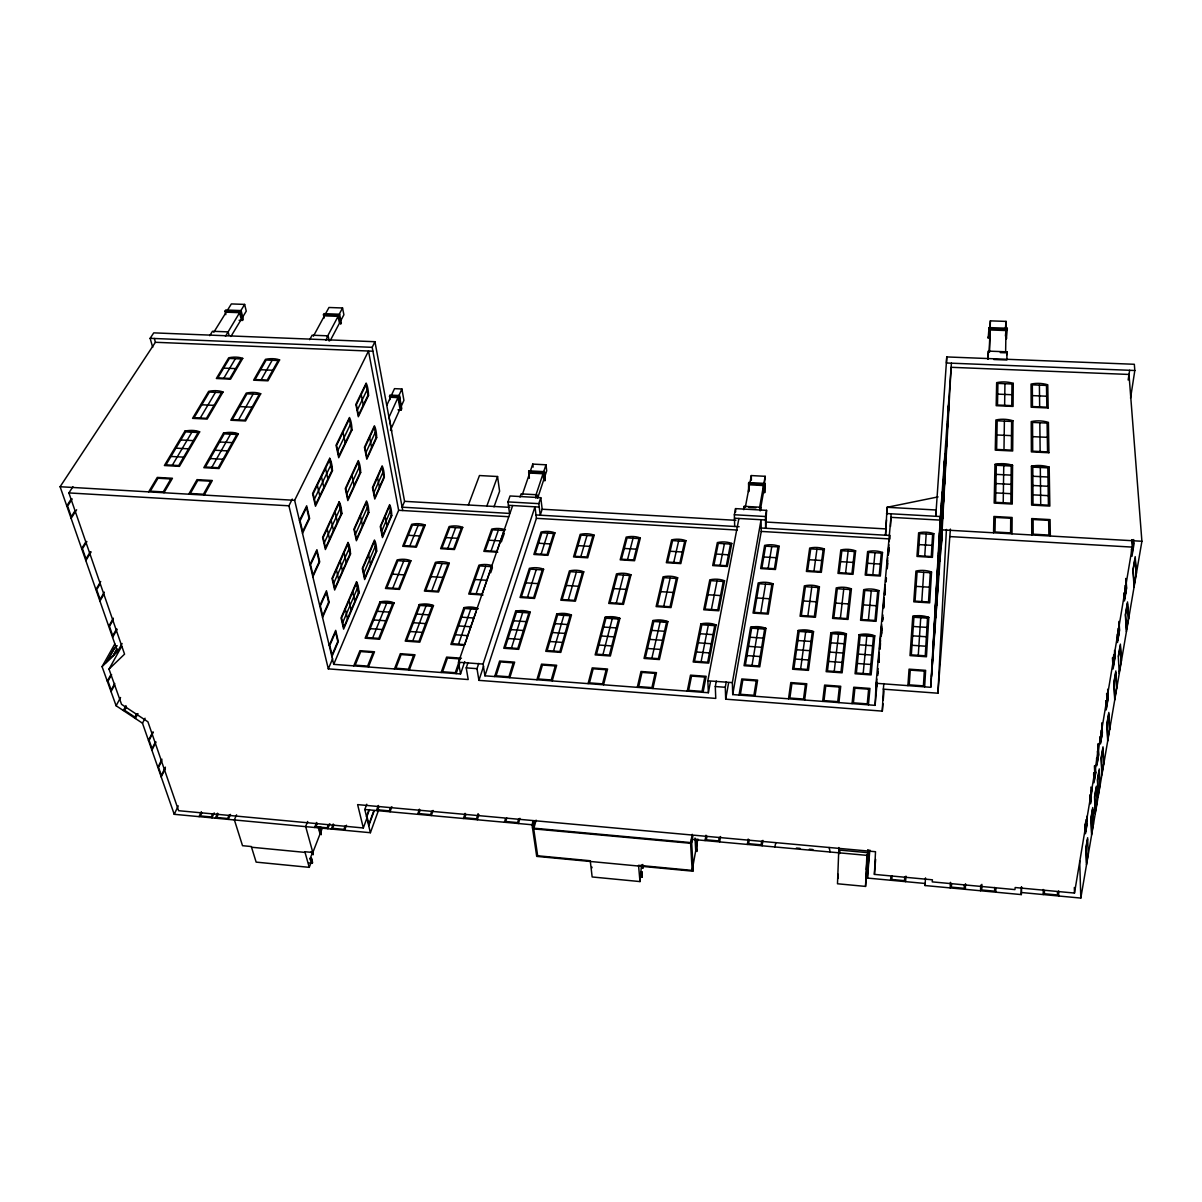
<?xml version="1.0" encoding="UTF-8"?>
<svg xmlns="http://www.w3.org/2000/svg" width="1202" height="1202" viewBox="0 0 1202 1202"><rect width="100%" height="100%" fill="white"/><g stroke="black" fill="none" stroke-linecap="round" stroke-linejoin="round"><path stroke-width="1.5" d="M925.51 877.896L925.044 885.543L1021.309 894.588L1021.324 887.106M1021.309 894.588L1021.595 886.911M1011.994 533.838L1012.129 517.476L993.889 516.469L993.558 532.787M1012.58 465.294L1012.249 504.059L994.174 503.082L994.971 464.423L1012.58 465.294A21.065 12.516 4.1 0 0 994.971 464.423M1003.219 502.721L1003.76 465.655M1003.986 449.773L1004.391 421.121M1004.632 405.329L1004.932 383.708M989.096 352.111L990.132 329.964L1005.954 330.535L1005.623 352.802L1000.274 352.607M1005.969 329.213L1006.074 321.4L990.373 320.859L989.531 335.944M1006.405 337.582L1006.39 338.904L1007.291 328.236L989.036 327.59L988.179 338.228L988.209 336.906M987.698 358.947L988.39 351.119L1006.976 351.825L1006.87 360.014L993.784 359.503M1007.291 328.236L1007.276 329.558L988.991 328.897L989.036 327.59M994.7 887.422L994.64 891.178L981.733 889.961L981.869 884.356M995.797 892.184L995.857 888.458M980.547 890.757L980.682 885.168M889.315 539.548L889.24 541.561M989.547 352.186L990.132 329.964M990.373 320.859L990.163 328.642L993.678 328.777M838.034 878.512L838.14 874.275M988.164 359.278L988.39 351.119M964.335 884.582L964.214 888.323L951.383 887.121L951.533 883.395M965.341 889.33L965.522 883.755M950.196 887.902L950.406 882.343M885.769 581.377L885.904 577.681L885.573 581.287M838.861 847.53L837.493 883.771L865.545 886.415L866.882 855.358M866.747 868.806L865.545 886.415M867.634 853.57L867.438 857.867L868.009 849.814M925.044 885.543L925.209 883.485L867.453 878.076L868.445 855.508L691.481 839.327L693.299 871.225L536.708 856.395L532.05 824.767L533.027 821.161M732.724 694.576L761.242 531.434L761.076 519.73L732.364 682.616L732.724 694.576L875.101 705.349L876.078 683.292L890.937 517.341L940.159 520.105L951.428 363.184M876.619 686.988L876.874 682.045M877.851 673.496L878.076 668.537M878.827 662.227L879.263 652.461L878.407 661.986M880.104 643.04L879.879 647.938L880.54 640.486M938.071 496.892L887.091 507.289L885.513 535.206L886.505 519.91M881.306 634.28L881.682 626.167M886.76 514.501L887.091 507.289L936.133 509.994L935.757 516.289L946.77 356.934L1134.327 364.281L1134.823 370.501L1130.541 398.208M881.637 627.775L881.336 634.356L881.667 628.466M882.629 619.856L882.899 614.943M887.211 563.107L887.001 568.08L887.662 560.658M888.068 555.339L888.218 552.124M888.894 547.586L888.744 550.786L888.909 548.533M890.517 526.401L891.118 513.795M1131.728 539.698L1132.254 547.105L1074.483 893.056L1015.194 887.527L1014.924 889.6L932.241 881.877L932.406 879.804L874.41 874.395L875.507 851.707L357.625 804.619L363.32 827.968L178.617 810.704L147.921 721.816L121.537 704.327L109.006 669.123L121.657 646.391M726.263 681.804L725.287 687.289L725.692 699.173L882.298 711.118L883.38 688.866M883.831 683.562L883.365 689.167L937.921 693.208L950.391 529.09M937.921 693.208L946.425 529.436M941.602 539.863L941.196 547.135L942.368 529.872M941.797 536.227L951.128 367.301L1128.994 374.453L1141.9 541.261L1080.808 898.074L1021.58 892.53M931.505 676.441L932.452 659.868M935.802 601.886L933.203 646.33L936.058 604.741M938.356 556.511L936.238 592.451L937.109 580.551M940.52 518.212L938.807 547L942.293 493.466M932.376 664.466L933.924 639.9M934.059 634.431L937.29 581.047M937.079 580.686L940.159 531.585M933.849 644.257L934.795 627.729L933.894 639.975M935.156 619.481L937.74 575.037L937.44 578.958M938.161 565.826L940.28 529.887L939.964 533.823M940.7 520.601L942.413 491.813L942.098 495.78M935.802 617.858L936.734 601.331M940.039 543.665L937.455 588.169L938.882 566.097M942.533 498.71L940.43 534.725L941.346 522.119M944.652 460.847L942.939 489.71L943.84 477.209M936.704 605.207L937.635 588.695L936.719 601.436M938.356 575.593L940.535 536.513L940.219 540.645M941.316 522.299L943.029 491.663L942.714 495.81M943.81 477.434L945.133 453.89L944.817 458.052M939.934 561.364L940.85 544.897M944.126 487.396L941.557 531.9L943.014 509.257M946.56 442.967L944.471 478.967L945.433 465.67M948.618 405.585L946.921 434.478L947.867 421.316M940.896 548.022L941.812 531.6L940.835 545.077M942.503 518.663L944.652 479.914L944.231 485.458M945.403 465.925L947.086 435.59L946.74 440.022M947.837 421.602L949.129 398.313L948.799 402.745M876.078 683.292L930.709 687.304L940.159 520.105M946.77 356.934L946.425 362.989L1134.823 370.501M924.638 686.868L925.63 670.34L909.058 669.153L907.901 685.636M928.815 617.422L926.442 656.758L910.004 655.601L912.769 616.356L928.815 617.422A19.217 12.756 4 0 0 912.769 616.356M904.745 876.949L904.505 880.66L891.824 879.473L892.094 875.777M905.602 881.652L905.947 876.123M918.268 655.33L920.732 617.708M921.784 601.541L923.692 572.317M924.744 556.15L926.186 533.988M940.129 523.351L940.61 516.439M941.542 503.803L942.037 496.772M944.246 466.316L944.742 459.089M939.408 541.952L939.814 535.912M948.198 411.385L948.724 403.842M942.128 504.194L942.563 497.974M935.426 607.01L935.847 600.955M946.124 448.797L946.575 442.291M939.618 549.149L940.069 542.808M943.675 493.256L944.141 486.63M938.386 555.685L937.981 561.65L938.732 551.478M890.607 880.24L890.877 876.574M939.543 534.184L940.264 524.207M940.159 523.186L941.692 504.389M943.66 476.969L944.426 466.421M944.261 466.091L945.027 455.573M947.627 421.827L949.024 400.026M940.219 527.362L941.091 515.312M942.158 503.999L942.924 493.391M946.154 448.541L946.966 437.363M937.184 575.983L937.906 565.947M938.612 556.241L939.348 545.993M941.361 518.347L942.128 507.71M945.388 462.71L946.199 451.501M937.68 572.678L938.552 560.538M934.916 616.16L937.74 575.037M939.138 558.164L940.535 536.513M943.209 502.105L944.652 479.914M934.39 625.521L935.126 615.409M935.847 605.628L936.598 595.306M938.627 567.449L939.393 556.721M942.699 511.301L943.525 499.972M932.436 659.913L933.323 647.923M930.709 687.304L942.233 529.857L1141.9 541.261M940.685 515.448L940.986 511.586M938.537 553.641L938.837 549.795M935.997 598.912L936.283 595.095M874.41 874.395L875.627 859.43M867.453 878.076L869.827 850.039M882.298 711.118L882.929 703.696M883.245 700L884.026 690.744M867.934 850.099L866.281 869.331L867.829 869.482L869.422 850.806M875.747 691.871L876.889 679.025M879.548 648.9L881.697 624.694M883.2 608.452L884.131 597.529M884.447 593.923L885.303 584.743M887.226 563.242L887.692 557.668M888.008 554.047L888.879 544.807M878.617 662.122L879.323 654.219M881.036 634.941L881.532 629.427M883.455 607.806L884.116 600.459M884.597 595.02L885.243 587.793M888.158 555.129L888.804 547.812M875.101 705.349L877.099 682.916M877.776 675.434L878.106 671.693M878.932 662.347L879.248 657.509M880.089 649.26L880.495 643.491M881.261 636.174L881.592 632.432M882.599 621.209L882.929 617.467M883.755 608.122L884.056 603.464M884.912 595.035L885.333 589.025M886.084 581.948L886.415 578.207M887.241 568.862L887.752 563.257M888.443 554.558L888.909 550.155M868.43 704.853L869.963 688.43L853.751 687.228L852.068 703.606M874.771 635.813L871.119 674.923L855.058 673.751L859.069 634.731L874.771 635.813A18.796 12.711 2.6 0 0 859.069 634.731M1005.383 328.687L1006.074 321.4M1005.428 336.019L1005.954 330.535M1006.675 354.966L1006.976 351.825M863.171 673.496L866.822 636.083M868.4 620.007L871.255 590.903M872.832 574.796L874.996 552.725M839.597 853.585L839.958 850.13L867.889 852.684M838.921 702.614L840.724 686.267L824.617 685.08L822.664 701.382M846.433 633.875L842.121 672.819L826.15 671.663L830.837 632.808L846.433 633.875A18.691 12.666 1.8 0 0 830.837 632.808M834.233 671.392L838.53 634.145M840.393 618.128L843.744 589.145M845.592 573.114L848.131 551.117M804.649 700.015L806.782 683.758L790.796 682.571L788.512 698.798M813.544 631.621L808.465 670.37L792.599 669.229L798.053 630.554L813.544 631.621A18.586 12.606 0.8 0 0 798.053 630.554M800.637 668.958L805.686 631.891M807.849 615.95L811.786 587.102M813.964 571.145L816.939 549.254M761.632 841.19L761.106 844.811L748.651 843.669L749.192 840.063M762.113 845.787L762.894 840.378M747.389 844.435L748.2 839.041M1128.152 380.012L1129.625 370.291M755.006 696.258L757.606 680.107L741.784 678.95L739.035 695.041M765.959 628.361L759.754 666.84L744.053 665.698L750.604 627.309L765.959 628.361A18.436 12.516 -0.7 0 0 750.604 627.309M752.031 665.442L758.146 628.631M760.776 612.81L765.539 584.157M768.168 568.306L771.774 546.549M719.652 841.911L720.554 836.532M1086.984 823.61L1085.556 832.084L1085.256 823.13M1095.338 765.494L1095.773 772.15L1094.105 781.075L1093.775 772.811M1117.605 640.726L1119.362 630.284L1118.837 621.419M1095.773 772.15L1094 782.757L1093.64 773.517M1134.207 542.883L1131.953 556.331L1131.443 549.104M719.277 837.343L718.676 840.934L706.325 839.807L706.956 836.216M1087.525 839.417L1086.097 847.891L1086.608 863.111L1088.05 854.652M1096.254 787.896L1094.722 796.881L1095.338 812.116L1096.87 803.131M1118.506 656.412L1120.279 645.955L1121.181 661.085L1119.378 671.557M766.56 510.354L765.644 528.264L765.494 516.514L766.56 510.354L735.549 508.611L734.362 514.741L734.692 526.461M705.048 840.574L705.995 835.21M759.995 510.534L760.581 507.244L744.203 506.327L743.587 509.618M764.818 483.414L764.682 492.61L764.818 483.414L748.711 482.543L748.621 491.738L748.711 482.543M760.205 510.76L763.586 491.693L763.51 485.548L749.552 484.797L745.33 507.244M763.826 490.371L765.163 476.308L751.295 475.571L749.808 483.459L756.779 483.835M759.484 508.04L763.51 485.548M763.751 484.211L765.163 476.308M725.692 699.173L728.637 682.676M696.995 839.822L695.838 850.009L697.821 839.026M536.107 820.14L533.718 828.899L537.67 855.779L590.257 860.752L592.15 876.964L639.99 881.577L638.532 865.32L692.157 870.398L695.718 850.685L695.011 838.034M692.908 835.856L691.661 842.662L532.531 828.058L534.514 820.831M692.157 870.398L690.594 843.293L692.232 834.323M478.772 663.369L476.999 668.673L478.922 680.362L715.761 698.407L715.295 686.537L716.302 681.053M484.932 675.809L536.408 518.332L534.995 506.823L483.054 664.06L484.932 675.809L708.369 692.728L710.442 681.774M708.369 692.728L707.843 680.798L738.899 518.468M703.065 692.322L706.16 676.305L690.504 675.148L687.259 691.135M716.061 624.935L708.699 663.128L693.163 662.001L700.871 623.898A18.3 12.411 -2.3 0 1 716.061 624.935L700.871 623.898M701.082 661.746L708.309 625.22M711.404 609.504L717.023 581.062M720.148 565.316L724.415 543.71M639.99 881.577L641.522 864.974M641.943 871.886L642.168 877.28L641.943 871.886L640.876 871.781M652.926 688.536L656.472 672.639L640.982 671.482L637.285 687.349M667.876 621.644L659.402 659.552L644.032 658.441L652.836 620.608L667.876 621.644A18.18 12.305 -3.8 0 0 652.836 620.608M651.89 658.17L660.168 621.915M663.729 606.319L670.175 578.072M673.736 562.431L678.634 540.975M591.82 867.964L592.015 867.123M619.916 618.354L610.361 655.991L595.14 654.895L605.042 617.332A18.075 12.185 -5.3 0 1 619.916 618.354L605.042 617.332M603.554 684.794L607.566 669.018L592.225 667.876L588.094 683.622M602.953 654.624L612.269 618.624M616.28 603.149L623.538 575.082M627.549 559.561L633.063 538.241M774.764 846.944L775.906 842.647M518.453 823.52L519.91 818.322M518.588 819.103L517.611 822.589L505.772 821.507L506.778 818.021M552.214 680.903L556.676 665.247L541.516 664.135L536.903 679.746M571.446 615.033L560.793 652.401L545.753 651.304L556.721 614.027L571.446 615.033A17.985 12.05 -6.8 0 0 556.721 614.027M553.506 651.048L563.858 615.304M568.306 599.933L576.374 572.077M580.836 556.661L586.982 535.491M504.464 822.243L505.456 818.787M477.329 819.764L478.907 814.595M478.111 813.634L476.518 818.832L464.798 817.766L465.865 814.31M509.813 677.703L514.666 662.137L499.626 661.025L494.653 676.546M530.232 612.224L518.678 649.35L503.758 648.269L515.643 611.217A17.925 11.93 -8 0 1 530.232 612.224L515.643 611.217M463.461 818.502L465.084 813.333M511.466 647.998L522.69 612.479M527.513 597.199L536.272 569.523M541.125 554.182L547.766 533.147M540.78 497.688L542.177 509.227L540.224 515.192L538.827 503.653L540.78 497.688L510.039 495.975L507.965 501.895L509.543 513.419L402.129 507.184L404.578 501.339L374.949 341.714L153.751 332.864L150.13 338.318L152.699 347.318M537.625 498.259L543.725 479.793L543.019 473.753L529.706 473.032L522.269 494.788M478.922 680.362L483.58 666.208M535.776 495.54L543.019 473.753M543.439 472.461L545.993 464.798L532.756 464.092L530.142 471.755M431.713 811.2L430.571 814.64L418.972 813.589L420.129 810.148M535.656 497.944L536.723 494.743L521.112 493.887L520.015 497.072M544.386 471.665L544.852 480.695L544.386 471.665L529 470.853L529.331 478.321M431.353 815.557L433.066 810.433M292.251 499.085L288.916 505.802L328.311 668.868L468.194 679.536L466.226 667.861L468.014 662.572M417.635 814.31L419.363 809.186M333.72 664.36L398.643 510.294L368.503 351.029L294.64 500.317L333.72 664.36L460.531 673.961L464.753 661.626M460.531 673.961L458.488 662.227L512.668 505.546M476.338 611.082L464.753 644.618L452.283 643.701L464.723 608.512L476.939 609.354M490.671 572.828L492.429 567.72M501.339 541.922L504.299 533.342M456.144 673.631L459.69 663.354M458.518 644.167L470.823 608.933M476.127 593.773L485.728 566.292M491.047 551.072L498.349 530.187M390.049 811.786L391.867 806.692M477.284 608.257A17.85 11.78 -9.4 0 0 463.882 607.671L450.87 644.422L463.762 645.354M441.149 672.504L446.603 657.103L461.463 658.2M390.515 807.459L389.298 810.869L377.789 809.817L379.021 806.407M493.992 506.898L499.596 491.227L497.553 476.518L479.463 475.541L468.404 504.975M114.821 643.941L102.065 666.629L116.113 705.754L142.482 723.198L174.23 814.31L370.396 832.716L378.66 809.908M373.837 810.689L368.864 824.302L366.971 816.398L369.465 809.592M368.744 825.834L374.288 810.599M486.84 506.042L497.553 476.518M376.451 810.539L378.299 805.46M366.505 816.489L368.984 809.727M363.32 827.968L367.166 817.45M370.396 832.716L364.807 809.487L366.76 804.228M409.281 670.085L415.021 654.774L400.311 653.678L394.451 668.958M433.486 605.598L419.798 642.168L405.209 641.117L419.182 604.606A17.805 11.644 -10.6 0 1 433.486 605.598L419.182 604.606M345.139 825.999L343.862 829.38L332.623 828.328L333.916 824.948M344.583 830.297L346.476 825.233M412.797 640.846L426.049 605.853M431.743 590.798L442.081 563.498M447.805 548.382L455.663 527.633M331.286 829.049L333.224 824.001M308.629 862.931L312.295 863.291L312.61 862.495L311.393 858.108L310.401 858.003M328.462 824.437L327.154 827.817L315.961 826.766L317.283 823.4M327.861 828.734L329.814 823.686M236.569 814.821L234.36 819.824L242.519 845.697L251.308 846.539L256.146 862.119L309.245 867.348L304.857 851.722L312.836 852.488L320.048 833.948L318.184 827.021M322.316 828.133L320.303 833.302L319.567 830.552L320.904 827.111M312.295 863.291L311.393 858.108M309.245 867.348L311.123 862.525L310.086 858.814L311.964 854.006L311.273 851.527M314.623 827.487L316.607 822.453M307.682 821.462L305.654 826.51L312.836 852.488M368.428 666.99L374.513 651.769L359.924 650.688L353.719 665.878M394.106 602.893L379.592 639.254L365.107 638.202L379.937 601.932A17.775 11.509 -11.6 0 1 394.106 602.893L379.937 601.932M372.665 637.931L386.713 603.164M392.769 588.199L403.737 561.049M409.807 546.024L418.146 525.379M328.311 668.868L332.669 658.606M331.902 656.683L338.318 641.567L335.704 630.344L329.213 645.459M358.947 592.977L343.607 629.112L341.037 617.903L356.513 581.828L358.947 592.977A17.714 5.664 -86 0 0 356.513 581.828M342.66 622.741L357.415 588.169M363.77 573.279L375.279 546.309M381.65 531.374L390.41 510.85M322.557 617.467L329.198 602.412L326.463 590.738L319.762 605.778M350.488 554.077L334.652 590.017L331.992 578.357L347.979 542.493A18.06 5.89 -86.4 0 1 350.488 554.077L347.979 542.493M228.26 819.373L230.468 814.415M333.675 583.421L348.911 549.044M355.461 534.244L367.346 507.454M373.927 492.625L382.942 472.266M229.101 815.166L227.629 818.487L216.676 817.465L218.163 814.145M398.042 409.777L401.198 409.927L401.768 408.68L399.41 395.533L389.884 395.082L389.914 399.62M215.323 818.156L217.547 813.213M390.5 430.091L400.011 409.011L397.967 397.622L390.515 397.276L386.774 405.344M400.582 407.748L403.917 400.341L401.904 388.982L394.496 388.652L391.086 396.029M212.829 813.649L211.327 816.954L200.418 815.933L201.936 812.627M211.958 817.841L214.211 812.898M401.198 409.927L399.41 395.533M389.102 417.019L397.967 397.622M401.904 388.982L398.538 396.375L399.996 404.503M312.866 576.825L319.732 561.845L316.907 549.69L309.966 564.639M341.759 513.825L325.381 549.539L322.602 537.399L339.144 501.775L341.759 513.825A18.421 6.13 -86.9 0 0 339.144 501.775M324.36 542.718L340.106 508.566M346.882 493.872L359.143 467.293M365.934 452.583L375.249 432.404M199.066 816.639L201.335 811.696M174.23 814.31L178.227 805.881M302.513 533.357L309.62 518.483L306.675 505.802L299.478 520.631M332.428 470.853L315.48 506.252L312.58 493.601L329.709 458.293L332.428 470.853A18.826 6.371 -87.4 0 0 329.709 458.293M314.398 499.176L330.715 465.324M337.717 450.78L350.398 424.441M357.415 409.897L367.031 389.929M161.218 776.943L165.245 768.754M402.76 510.534L372.184 347.333L374.949 341.714M165.41 767.177L161.353 775.425L158.529 767.342L161.804 760.746M157.883 767.387L161.954 759.198M155.374 742.085L152.038 748.666L149.138 740.342L153.345 732.108M151.903 750.213L156.035 742.025M148.477 740.372L152.654 732.183M142.482 723.198L145.066 718.24M136.592 713.823L134.864 717.098L124.677 710.352L126.435 707.077M135.375 718.495L137.96 713.597M330.325 340.466L339.46 323.173L338.093 316.351L324.435 315.841L313.391 336.199M340.857 320.528L343.892 314.774L342.54 307.982L328.972 307.487L325.081 314.639M327.245 336.755L338.093 316.351M339.505 313.707L342.54 307.982M325.742 340.331L328.131 335.839L312.114 335.208L309.68 339.685M339.61 314.233L341.338 322.947L340.707 324.164L338.964 315.435L339.61 314.233L323.834 313.647L323.894 318.335M123.34 710.532L125.955 705.634M116.113 705.754L120.561 697.521M111.035 691.601L114.596 685.095M114.761 683.472L111.17 690.023L108 681.188L111.621 674.653M107.279 681.158L110.884 674.653M116.849 648.945L113.198 655.481L107.218 661.28L114.536 648.224L116.925 645.895M113.304 655.736L116.94 649.23M204.19 495.089L212.318 480.5L197.008 479.643L188.744 494.187M238.372 433.817L219.004 468.525L203.814 467.683L223.512 433.066A19.157 10.698 -12.8 0 1 238.372 433.817L223.512 433.066M102.065 666.629L117.541 651.619L122.078 643.506M106.242 662.587L114.43 647.968L116.789 645.684M112.597 637.391L117.18 629.277M211.837 467.353L230.529 434.162M238.567 419.904L253.111 394.106M261.15 379.832L272.163 360.269M116.429 629.232L112.733 635.768L109.472 626.377L113.198 619.856M108.721 626.302L113.364 618.204M104.319 592.165L100.082 599.392L96.686 589.656L100.112 583.887M99.931 601.06L103.718 594.584M163.968 492.76L172.457 478.261L157.282 477.419L148.657 491.873M199.667 431.849L179.444 466.361L164.374 465.535L184.928 431.097L199.667 431.849A19.157 10.563 -13.4 0 0 184.928 431.097M172.352 465.189L191.869 432.194M200.268 418.011L215.443 392.348M223.842 378.164L235.352 358.707M95.92 589.551L100.713 581.483M230.919 336.485L241.241 319.431L239.604 312.67L226.231 312.174L213.791 332.248M241.963 318.23L246.26 311.153L244.637 304.406L231.355 303.926L226.983 310.987M239.093 320.273L242.504 320.408L243.24 319.206L241.136 310.582L225.706 309.996L224.969 311.198L225.826 314.639M225.465 336.305L239.604 312.67M242.504 320.408L240.415 311.769L241.136 310.582M241.196 310.071L244.637 304.406M90.375 551.718L85.988 558.9L82.457 548.758L86.89 541.591M85.838 560.598L91.142 551.913M81.661 548.608L86.123 541.396M209.749 335.689L212.484 331.271L228.155 331.887L229.026 335.358M74.93 510.955L71.279 516.665L67.612 506.087L72.195 498.98M71.128 518.378L76.627 509.768M66.771 505.892L71.399 498.74M109.006 669.123L124.557 654.143L68.89 492.925L72.946 486.69M117.541 651.619L60.1 486.735L155.404 342.285L154.337 338.483M224.969 311.198L240.415 311.769M323.173 314.849L338.964 315.435M150.13 338.318L372.184 347.333M155.404 342.285L372.905 351.209M997.705 394.121L1011.874 394.737M1032.398 395.608L1046.672 396.224M223.662 368.097L235.622 368.623M260.669 369.72L272.734 370.246M389.313 396.329L398.839 396.765M996.909 434.959L1011.498 435.65M1032.638 436.642L1047.333 437.333M201.801 404.773L214.061 405.359M239.724 406.577L252.089 407.178M1031.436 466.241L1049.181 467.127L1049.842 506.087L1031.632 505.11L1031.436 466.241A21.245 12.561 4.8 0 1 1049.181 467.127M996.127 474.369L1011.122 475.136M1032.864 476.247L1047.964 477.014M180.811 439.977L193.357 440.623M219.62 441.99L232.271 442.637M995.947 483.565L1011.032 484.346M1032.909 485.488L1048.114 486.284M175.928 448.166L188.534 448.827M214.933 450.224L227.659 450.9M995.767 492.88L1010.957 493.691M1032.969 494.848L1048.264 495.66M528.564 472.146L543.95 472.957M748.455 483.88L764.577 484.737M170.984 456.459L183.651 457.136M210.2 458.563L222.986 459.254M886.505 513.539L940.415 516.544M748.861 507.439L755.953 507.845M507.965 501.895L538.827 503.653M734.362 514.741L765.494 516.514M508.431 505.306L539.247 507.064M734.452 518.212L765.539 519.985M404.578 501.339L509.753 507.364M542.177 509.227L735.864 520.316M766.696 522.089L886.084 528.925M950.016 536.588L1132.254 547.105M60.1 486.735L294.64 500.317M536.002 514.952L739.11 526.716M761.197 528.009L890.081 535.476L889.916 538.947L761.242 531.434M398.643 510.294L508.626 516.71M536.408 518.332L737.337 530.052M68.89 492.925L288.916 505.802M918.989 544.611L931.956 545.362M408.259 535.281L419.768 535.987M445.957 537.579L457.571 538.286M488.868 540.194L500.588 540.915M538.556 543.229L550.396 543.95M577.967 545.633L589.912 546.369M624.304 548.458L636.369 549.194M670.115 551.252L682.3 552.003M716.137 554.062L728.442 554.813M763.781 556.962L776.207 557.728M809.186 559.741L821.732 560.508M840.559 561.65L853.195 562.416M867.574 563.302L880.27 564.069M497.778 552.214L483.835 551.357L491.723 529.09A16.933 10.653 -8.1 0 1 505.471 529.902M916.089 586.366L929.416 587.207M392.408 574.12L404.203 574.887M431.007 576.644L442.907 577.426M474.97 579.514L486.975 580.296M525.875 582.835L538.015 583.631M566.262 585.479L578.508 586.275M613.756 588.589L626.137 589.401M660.739 591.654L673.225 592.466M707.933 594.735L720.554 595.561M756.809 597.935L769.55 598.761M803.402 600.97L816.278 601.826M835.6 603.088L848.567 603.93M863.321 604.891L876.363 605.748M483.024 594.99L468.72 594.043L478.952 565.12A17.354 11.164 -8.6 0 1 492.009 565.631M913.295 626.482L926.967 627.399M912.649 635.828L926.396 636.76M463.882 607.671L478.321 608.663M911.987 645.279L925.81 646.225M377.233 611.292L389.298 612.134M416.703 614.042L428.874 614.883M461.658 617.167L473.949 618.023M513.72 620.788L526.145 621.644M555.054 623.658L567.584 624.529M603.659 627.038L616.325 627.925M651.739 630.389L664.541 631.275M700.075 633.739L712.996 634.641M750.108 637.225L763.18 638.127M797.858 640.546L811.049 641.462M830.837 642.83L844.12 643.761M859.25 644.813L872.622 645.744M373.717 619.932L385.827 620.788M413.383 622.726L425.613 623.598M458.563 625.911L470.914 626.783M510.895 629.608L523.381 630.479M552.439 632.537L565.03 633.424M601.3 635.978L614.042 636.88M649.651 639.389L662.512 640.29M698.242 642.815L711.238 643.731M748.561 646.36L761.692 647.292M796.565 649.741L809.832 650.688M829.726 652.085L843.098 653.032M858.303 654.098L871.735 655.045M370.141 628.661L382.326 629.532M410.017 631.516L422.308 632.387M455.438 634.761L467.848 635.648M508.04 638.517L520.601 639.419M549.81 641.507L562.476 642.409M598.927 645.023L611.728 645.94M647.532 648.494L660.469 649.426M696.394 651.995L709.45 652.926M746.983 655.601L760.19 656.547M795.258 659.057L808.6 660.003M828.614 661.446L842.046 662.407M857.342 663.489L870.864 664.466M458.488 662.227L483.054 664.06M707.843 680.798L732.364 682.616M466.226 667.861L476.999 668.673M715.295 686.537L725.287 687.289M796.4 848.041L799.991 848.357M809.352 849.213L812.958 849.544M364.807 809.487L532.05 824.767M533.718 828.899L690.594 843.293M320.048 833.948L321.039 834.038M640.696 872.622L641.778 872.727M251.518 847.23L305.053 852.398M310.086 858.814L311.078 858.904M312.625 851.046L313.136 854.787L312.325 851.842M319.642 827.246L321.235 834.729L319.176 827.111M829.095 847.485L830.206 852.008M317.343 485.217L319.762 495.9M327.199 528.895L329.513 539.142M336.425 569.748L338.648 579.604M345.335 609.219L347.468 618.684M321.46 476.713L323.834 487.381M331.181 520.316L333.465 530.548M340.271 561.109L342.465 570.95M349.061 600.534L351.164 609.985M325.532 468.299L327.876 478.952M335.118 511.827L337.356 522.044M344.088 552.574L346.236 562.401M352.742 591.94L354.815 601.376M343.021 432.194L345.214 442.757M352.021 475.376L354.124 485.518M360.435 515.838L362.478 525.605M368.593 554.963L370.547 564.369M328.131 335.839L329.213 341.098M339.084 316.847L339.76 320.258M361.231 394.602L363.289 405.059M369.63 437.393L371.613 447.445M377.518 477.525L379.411 487.201M385.136 516.364L386.969 525.695M389.253 417.785L391.717 431.022M529 470.853L529.391 473.934M532.756 464.092L533.117 467.112M536.723 494.743L537.099 497.853M543.62 473.964L544.145 478.501L546.685 470.823L545.993 464.798M642.8 864.463L642.89 868.355L642.619 865.305M1136.401 573.369L1135.199 556.616L1132.915 570.109L1134.087 586.876M1133.711 539.563L1132.059 554.438L1131.683 549.179M1132.389 540.014L1133.005 548.758M1126.034 579.003L1126.62 588.094L1124.471 600.955L1124.005 593.668M1128.633 618.775L1127.521 601.917L1125.342 614.808L1126.409 631.681M1125.763 578.462L1126.394 588.214L1124.576 599.092L1124.17 592.586M1124.967 585.539L1125.493 593.668M1119.137 622.891L1119.573 630.209L1117.499 642.544L1117.229 634.175M1121.391 661.04L1120.384 644.107L1118.296 656.457L1119.272 673.405M1118.07 628.421L1118.476 635.512M1114.78 651.484L1115.08 656.983L1113.067 668.988L1112.481 657.96M1116.793 687.89L1115.847 670.926L1113.818 682.931L1114.735 699.925M1114.509 650.477L1114.87 657.028L1113.172 667.185L1112.646 657.344M1113.638 655.015L1114.029 662.122M696.379 840.108L696.844 851.512L696.153 839.011M1107.673 689.242L1108.124 698.452L1106.201 709.931L1105.765 700.721M1109.671 729.449L1108.83 712.44L1106.877 723.935L1107.703 740.958M1107.613 691.871L1107.943 698.452L1106.306 708.173L1105.96 701.036M1106.636 693.464L1107.117 703.335M1101.949 723.604L1102.369 732.829L1100.506 743.903L1100.191 736.51M1103.782 763.871L1103 746.833L1101.137 757.921L1101.888 774.959M1101.738 722.913L1102.189 732.799L1100.611 742.175L1100.386 736.811M1101.077 730.35L1101.393 737.502M1098.192 743.813L1098.673 754.901L1096.855 765.719L1096.555 758.327M1099.995 785.973L1099.274 768.919L1097.441 779.737L1098.147 796.791M1098.027 744.113L1098.493 754.856L1096.96 764.006L1096.735 758.627M1097.381 751.19L1097.726 759.439M1097.05 803.236L1096.344 786.183L1094.556 796.791L1095.232 813.844M1094.421 765.854L1094.857 776.582M1091.987 787.956L1090.469 803.868L1090.124 794.612M1093.384 824.587L1092.738 807.534L1090.98 817.901L1091.611 834.954M1091.822 788.046L1090.56 802.2L1090.304 795.033M1090.89 787.07L1091.296 797.812M1086.878 816.308L1087.134 823.716L1085.466 833.737L1085.151 824.482M1088.216 854.787L1087.63 837.734L1085.932 847.756L1086.503 864.794M1085.977 819.599L1086.262 827.847M1079.681 860.782L1080.808 898.074M735.549 508.611L735.639 511.962M1074.333 887.482L1074.483 893.056M744.203 506.327L744.278 509.483M751.295 475.571L751.385 480.169M1058.631 890.922L1058.737 896.001M1057.459 891.614L1057.52 894.979L1044.448 893.762L1044.403 890.397M1050.338 536.032L1050.067 519.595L1031.692 518.573L1031.767 534.98M760.581 507.244L760.626 510.399M1039.414 385.136L1039.655 406.862M1039.82 422.743L1040.136 451.531M1040.316 467.488L1040.722 504.75M1043.216 889.48L1043.261 894.558M1010.717 518.272L1010.582 532.877L994.986 531.99L995.286 517.416L1010.717 518.272M1011.213 466.03L1010.867 503.142L995.587 502.316L996.308 465.279L1011.213 466.03M1011.618 421.451L1011.363 450.134L996.623 449.428L997.179 420.79L1011.618 421.451M1011.964 383.994L1011.768 405.63L997.495 405.014L997.915 383.408L1011.964 383.994M1012.94 420.76L1012.685 450.99L995.271 450.134L995.887 419.979A20.404 11.75 3.6 0 1 1012.94 420.76M1013.256 383.333L1013.061 406.426L996.188 405.69L996.653 382.642A19.848 11.134 3.2 0 1 1013.256 383.333M924.308 671.122L923.406 685.876L909.238 684.84L910.26 670.115L924.308 671.122M927.523 618.159L925.239 655.811L911.326 654.835L913.941 617.257L927.523 618.159M930.288 572.723L928.515 601.977L915.053 601.105L917.096 571.912L930.288 572.723M932.632 534.364L931.28 556.541L918.208 555.76L919.755 533.613L932.632 534.364M931.55 572.017L929.687 602.863L913.775 601.826L915.939 571.07A18.661 12.035 3.5 0 1 931.55 572.017M933.849 533.688L932.421 557.367L916.976 556.436L918.628 532.817A18.195 11.434 3.1 0 1 933.849 533.688M878.962 590.618L876.108 621.314L860.557 620.277L863.697 589.656A18.27 11.99 2.3 0 1 878.962 590.618M882.523 552.439L880.33 576.028L865.2 575.082L867.619 551.553A17.82 11.419 2 0 1 882.523 552.439M868.625 689.197L867.258 703.876L853.42 702.824L854.907 688.19L868.625 689.197M873.478 636.534L869.963 673.976L856.38 673L860.181 635.633L873.478 636.534M877.715 591.309L874.981 620.442L861.834 619.571L864.794 590.482L877.715 591.309M881.306 553.1L879.233 575.202L866.432 574.406L868.685 552.349L881.306 553.1M839.387 687.033L837.764 701.637L824.016 700.601L825.759 686.026L839.387 687.033M845.141 634.596L840.994 671.888L827.472 670.911L831.934 633.694L845.141 634.596M850.16 589.551L846.929 618.564L833.842 617.693L837.313 588.74L850.16 589.551M854.412 551.493L851.948 573.504L839.236 572.723L841.866 550.741L854.412 551.493M851.422 588.86L848.041 619.436L832.565 618.399L836.246 587.898A18.18 11.96 1.5 0 1 851.422 588.86M855.629 550.832L853.029 574.331L837.989 573.384L840.814 549.945A17.73 11.374 1.3 0 1 855.629 550.832M805.445 684.524L803.522 699.053L789.879 698.016L791.908 683.517L805.445 684.524M812.251 632.342L807.353 669.439L793.936 668.477L799.135 631.441L812.251 632.342M818.171 587.508L814.355 616.386L801.358 615.514L805.4 586.696L818.171 587.508M823.175 549.63L820.275 571.536L807.639 570.755L810.719 548.878L823.175 549.63M819.433 586.831L815.437 617.257L800.066 616.235L804.348 585.87A18.075 11.9 0.6 0 1 819.433 586.831M824.407 548.968L821.327 572.347L806.392 571.431L809.682 548.082A17.639 11.329 0.5 0 1 824.407 548.968M756.253 680.873L753.909 695.297L740.402 694.275L742.851 679.881L756.253 680.873M764.637 629.082L758.672 665.923L745.39 664.961L751.656 628.18L764.637 629.082M771.864 584.563L767.207 613.23L754.345 612.374L759.213 583.751L771.864 584.563M777.949 546.91L774.434 568.681L761.918 567.915L765.614 546.174L777.949 546.91M773.126 583.871L768.258 614.102L753.038 613.08L758.192 582.925A17.925 11.825 -0.8 0 1 773.126 583.871M779.197 546.264L775.455 569.493L760.656 568.576L764.622 545.392A17.504 11.254 -0.8 0 1 779.197 546.264M1092.633 809.231L1091.146 818.006L1091.716 833.241L1093.219 824.482L1092.633 809.231M1099.169 770.647L1097.621 779.813L1098.252 795.048L1099.815 785.898L1099.169 770.647M1102.91 748.591L1101.317 757.966L1101.994 773.202L1103.601 763.826L1102.91 748.591M1108.725 714.213L1107.072 723.95L1107.808 739.17L1109.476 729.419L1108.725 714.213M1115.741 672.744L1114.029 682.916L1114.84 698.092L1116.583 687.92L1115.741 672.744M1127.416 603.81L1125.568 614.718L1126.529 629.788L1128.393 618.865L1127.416 603.81M1135.079 558.539L1133.155 569.958L1134.207 584.953L1136.16 573.504L1135.079 558.539M704.778 677.057L702.013 691.375L688.656 690.369L691.526 676.08L704.778 677.057M714.739 625.656L707.662 662.212L694.516 661.265L701.878 624.77L714.739 625.656M723.288 581.452L717.774 609.925L705.048 609.083L710.773 580.656L723.288 581.452M730.531 544.085L726.339 565.706L713.958 564.925L718.3 543.349L730.531 544.085M724.581 580.776L718.781 610.781L703.726 609.775L709.796 579.83A17.805 11.72 -2.2 0 1 724.581 580.776M731.778 543.439L727.33 566.503L712.681 565.586L717.339 542.568A17.369 11.164 -2.1 0 1 731.778 543.439M655.09 673.39L651.92 687.589L638.698 686.582L641.988 672.414L655.09 673.39M666.539 622.351L658.395 658.651L645.399 657.704L653.813 621.479L666.539 622.351M676.365 578.462L670.04 606.74L657.434 605.898L663.985 577.666L676.365 578.462M684.689 541.336L679.881 562.806L667.606 562.055L672.594 540.615L684.689 541.336M677.673 577.786L671.017 607.581L656.112 606.589L663.038 576.855A17.684 11.629 -3.5 0 1 677.673 577.786M685.951 540.69L680.828 563.603L666.329 562.701L671.663 539.833A17.264 11.073 -3.3 0 1 685.951 540.69M618.579 619.06L609.399 655.09L596.523 654.158L605.973 618.204L618.579 619.06M629.668 575.473L622.516 603.554L610.045 602.728L617.407 574.691L629.668 575.473M639.058 538.601L633.634 559.937L621.479 559.185L627.083 537.895L639.058 538.601M606.169 669.754L602.578 683.863L589.491 682.871L593.187 668.793L606.169 669.754M630.975 574.811L623.462 604.396L608.708 603.419L616.491 573.895A17.579 11.524 -4.9 0 1 630.975 574.811M640.335 537.97L634.551 560.733L620.187 559.832L626.182 537.114A17.159 10.968 -4.6 0 1 640.335 537.97M583.766 571.806L575.397 601.18L560.793 600.204L569.417 570.89A17.489 11.404 -6.2 0 1 583.766 571.806M594.194 535.206L587.748 557.818L573.534 556.932L580.175 534.364A17.068 10.863 -5.8 0 1 594.194 535.206M555.279 665.983L551.267 679.971L538.331 678.995L542.433 665.037L555.279 665.983M570.094 615.74L559.877 651.514L547.135 650.582L557.623 614.883L570.094 615.74M582.459 572.468L574.481 600.354L562.13 599.528L570.304 571.686L582.459 572.468M592.917 535.837L586.861 557.037L574.841 556.286L581.047 535.13L592.917 535.837M513.239 662.873L508.912 676.771L496.08 675.809L500.528 661.926L513.239 662.873M528.865 612.915L517.777 648.449L505.156 647.547L516.514 612.058L528.865 612.915M542.297 569.898L533.643 597.619L521.398 596.793L530.262 569.132L542.297 569.898M553.656 533.493L547.09 554.558L535.16 553.822L541.892 532.787L553.656 533.493M543.62 569.237L534.529 598.446L520.045 597.469L529.391 568.336A17.429 11.299 -7.3 0 1 543.62 569.237M554.948 532.862L547.947 555.339L533.853 554.468L541.05 532.035A17.008 10.773 -6.8 0 1 554.948 532.862M491.693 566.668L482.182 594.179L470.072 593.367L479.778 565.917L491.693 566.668M504.179 530.533L496.952 551.448L485.157 550.711L492.535 529.842L504.179 530.533M460.035 658.936L455.273 672.714L442.591 671.753L447.46 658.005L460.035 658.936M449.323 563.227L438.55 592.015L424.381 591.068L435.394 562.341A17.309 11.028 -9.7 0 1 449.323 563.227M462.74 527.347L454.446 549.524L440.623 548.668L449.112 526.536A16.888 10.533 -9.1 0 1 462.74 527.347M413.578 655.496L408.455 669.183L395.909 668.222L401.122 654.564L413.578 655.496M432.089 606.274L418.972 641.297L406.622 640.396L419.994 605.447L432.089 606.274M447.985 563.873L437.738 591.204L425.748 590.392L436.191 563.122L447.985 563.873M461.433 527.978L453.65 548.743L441.96 548.022L449.894 527.287L461.433 527.978M373.071 652.491L367.617 666.088L355.191 665.157L360.72 651.574L373.071 652.491M392.723 603.569L378.78 638.382L366.55 637.496L380.718 602.758L392.723 603.569M409.582 561.424L398.718 588.589L386.819 587.793L397.892 560.688L409.582 561.424M423.87 525.725L415.607 546.384L404.022 545.663L412.436 525.049L423.87 525.725M410.934 560.778L399.5 589.401L385.436 588.469L397.111 559.907A17.264 10.923 -10.7 0 1 410.934 560.778M425.192 525.109L416.388 547.15L402.685 546.294L411.67 524.297A16.843 10.427 -10 0 1 425.192 525.109M337.777 641.492L332.037 655.015L329.769 645.519L335.568 632.012L337.777 641.492M358.436 592.871L343.742 627.474L341.578 617.993L356.393 583.436L358.436 592.871M376.226 550.982L364.762 577.982L362.764 568.561L374.318 541.606L376.226 550.982M391.311 515.508L382.582 536.032L380.718 526.686L389.508 506.192L391.311 515.508M376.707 551.117L364.627 579.574L362.268 568.441L374.453 540.044A17.234 5.364 -86.5 0 1 376.707 551.117M391.762 515.673L382.461 537.579L380.253 526.521L389.628 504.66A16.828 5.108 -86.8 0 1 391.762 515.673M328.627 602.307L322.692 615.77L320.333 605.868L326.328 592.436L328.627 602.307M349.977 553.927L334.787 588.349L332.533 578.478L347.844 544.13L349.977 553.927M368.338 512.307L356.498 539.127L354.425 529.346L366.355 502.571L368.338 512.307M383.874 477.089L374.889 497.463L372.951 487.757L382.011 467.428L383.874 477.089M368.834 512.488L356.378 540.75L353.914 529.18L366.49 500.979A17.564 5.559 -86.9 0 1 368.834 512.488M384.339 477.284L374.754 499.04L372.47 487.561L382.146 465.865A17.159 5.304 -87.3 0 1 384.339 477.284M319.161 561.71L313.016 575.097L310.567 564.79L316.757 551.418L319.161 561.71M341.218 513.645L325.532 547.827L323.188 537.564L339.009 503.443L341.218 513.645M360.179 472.341L347.964 498.95L345.8 488.778L358.121 462.229L360.179 472.341M376.211 437.423L366.941 457.616L364.927 447.535L374.273 427.386L376.211 437.423M360.69 472.551L347.829 500.603L345.274 488.568L358.256 460.606A17.925 5.785 -87.4 0 1 360.69 472.551M376.692 437.663L366.805 459.209L364.431 447.294L374.408 425.808A17.519 5.499 -87.7 0 1 376.692 437.663M309.019 518.302L302.664 531.585L300.094 520.827L306.525 507.56L309.019 518.302M331.872 470.628L315.63 504.524L313.181 493.812L329.558 459.99L331.872 470.628M351.48 429.7L338.844 456.054L336.59 445.461L349.331 419.167L351.48 429.7M368.037 395.142L358.466 415.126L356.363 404.638L366.024 384.7L368.037 395.142M352.006 429.955L338.709 457.737L336.034 445.206L349.466 417.515A18.33 6.01 -87.9 0 1 352.006 429.955M368.533 395.428L358.316 416.748L355.852 404.353L366.159 383.092A17.91 5.694 -88.2 0 1 368.533 395.428M210.711 481.206L203.439 494.232L190.367 493.481L197.759 480.484L210.711 481.206M236.824 434.478L218.268 467.698L205.407 467.007L224.248 433.847L236.824 434.478M259.241 394.376L244.802 420.204L232.332 419.588L246.981 393.82L259.241 394.376M278.158 360.525L267.22 380.102L255.079 379.562L266.183 360.014L278.158 360.525M260.729 393.76L245.554 420.97L230.799 420.234L246.245 393.084A18.571 10.127 -12 0 1 260.729 393.76M279.615 359.924L267.956 380.824L253.592 380.178L265.462 359.323A18.06 9.646 -11.3 0 1 279.615 359.924M170.849 478.967L163.247 491.903L150.295 491.167L157.988 478.246L170.849 478.967M198.12 432.51L178.722 465.535L165.981 464.843L185.634 431.879L198.12 432.51M221.529 392.633L206.444 418.311L194.093 417.71L209.373 392.077L221.529 392.633M241.301 358.962L229.867 378.435L217.832 377.894L229.417 358.451L241.301 358.962M223.031 392.017L207.165 419.077L192.545 418.356L208.667 391.341A18.541 10.007 -12.6 0 1 223.031 392.017M242.759 358.361L230.574 379.141L216.345 378.51L228.726 357.775A18.045 9.541 -11.9 0 1 242.759 358.361M1046.491 385.436L1032.338 384.85L1032.458 406.546L1046.837 407.178L1046.491 385.436M1048.159 407.974L1031.166 407.223L1031.046 384.084A19.998 11.164 3.8 0 1 1047.768 384.775L1048.159 407.974M1047.092 423.074L1032.548 422.413L1032.713 451.171L1047.558 451.892L1047.092 423.074M1048.925 452.748L1031.376 451.892L1031.226 421.586A20.569 11.795 4.3 0 1 1048.414 422.368L1048.925 452.748M1047.828 467.863L1032.803 467.112L1033.014 504.329L1048.414 505.171L1047.828 467.863M1048.655 520.376L1033.104 519.519L1033.179 534.184L1048.895 535.07L1048.655 520.376"/></g></svg>
